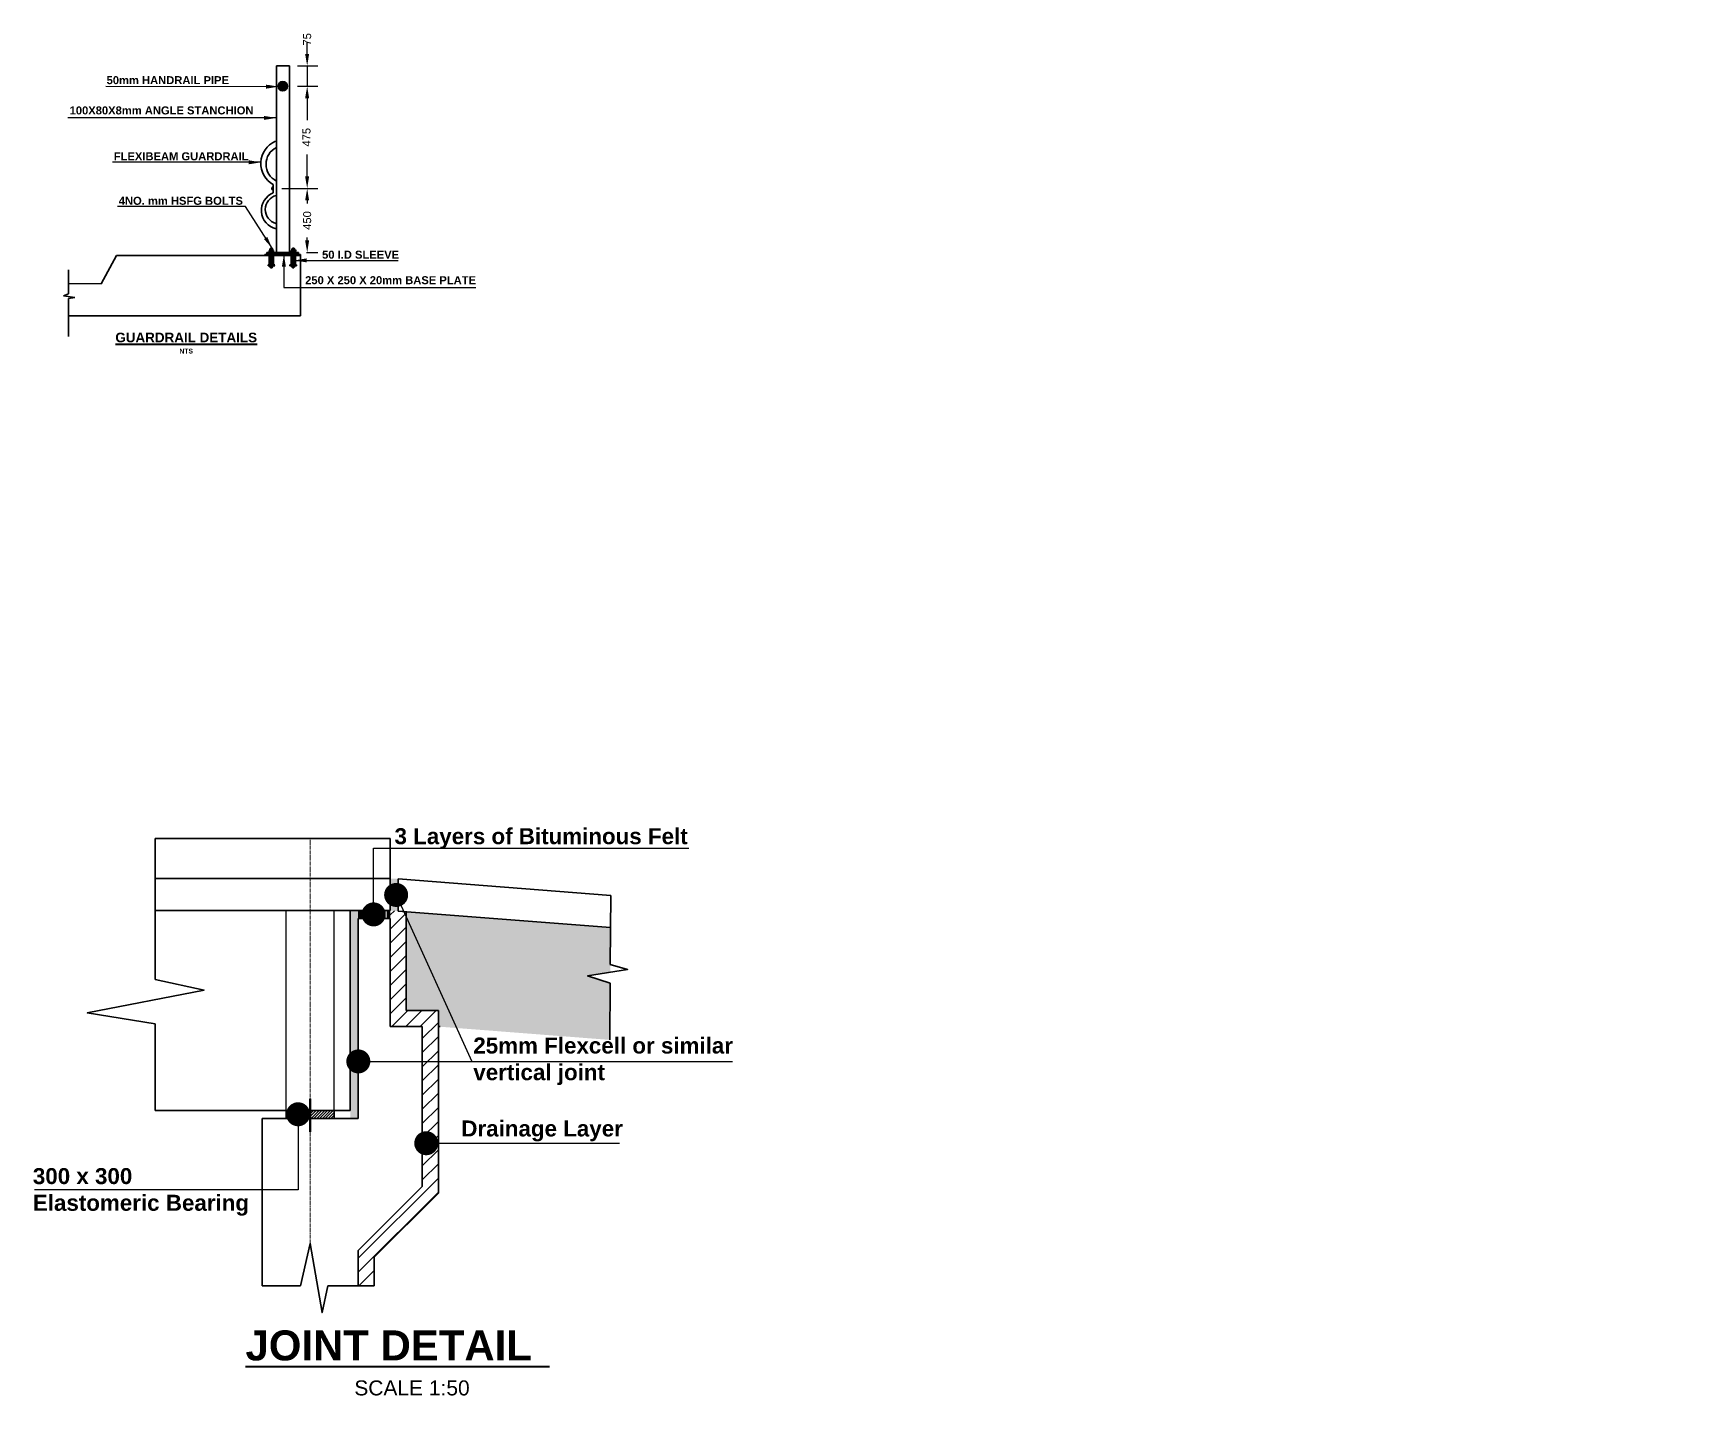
# Model space of a CAD drawing. Header units: millimetres. Extents: x -1307360 to -9241, y 140559 to 432424.
# Drawn here: x -1220868 to -1210444, y 324356 to 332869 of the extents above; entities that cross this region are included whole.
import ezdxf

# ---------------------------------------------------------------- set-up
doc = ezdxf.new("R2010")
doc.units = ezdxf.units.MM
doc.header["$MEASUREMENT"] = 0
doc.linetypes.add('CENTER2', pattern=[1.125, 0.75, -0.125, 0.125, -0.125])
doc.linetypes.add('DASHED2', pattern=[0.375, 0.25, -0.125])
for name, color, linetype, lineweight in [('centreline', 4, 'CENTER2', 15), ('dimension', 252, 'Continuous', 20), ('hatch', 9, 'Continuous', 18), ('hidden', 5, 'DASHED2', 30), ('lettering', 120, 'Continuous', 25), ('outline', 3, 'Continuous', 35), ('reinforcement', 6, 'Continuous', 50), ('titles', 2, 'Continuous', 40)]:
    doc.layers.add(name, color=color, linetype=linetype, lineweight=lineweight)
doc.styles.add('ARIAL', font='arial.ttf')
doc.dimstyles.new('Dimstyle_100', dxfattribs={"dimtxt": 250, "dimasz": 250, "dimexe": 66, "dimexo": 50, "dimgap": 50, "dimtad": 1, "dimdec": 0, "dimzin": 0, "dimdsep": 46, "dimtxsty": 'ARIAL', "dimcen": 0.09, "dimclrd": 256, "dimclre": 256, "dimclrt": 1, "dimadec": 0, "dimazin": 0, "dimtfac": 1, "dimtdec": 0, "dimtmove": 2, "dimatfit": 3, "dimfxl": 1, "dimtolj": 1, "dimtzin": 0, "dimarcsym": 0})
doc.dimstyles.new('Dimstyle_50', dxfattribs={"dimtxt": 125, "dimasz": 125, "dimexe": 33, "dimexo": 25, "dimgap": 33, "dimtad": 1, "dimdec": 0, "dimzin": 0, "dimdsep": 46, "dimtxsty": 'ARIAL', "dimcen": 0.09, "dimclrd": 256, "dimclrt": 1, "dimadec": 0, "dimazin": 0, "dimtfac": 1, "dimtdec": 0, "dimtmove": 2, "dimatfit": 3, "dimldrblk": 'DOT', "dimfxl": 33, "dimtolj": 1, "dimtzin": 0, "dimarcsym": 0})

# ---------------------------------------------------------------- blocks, each defined once
blk = doc.blocks.new('*D94')
at = {"layer": 'Defpoints', "color": 0, "transparency": 16777216}
for p in [(-1219366, 331900), (-1219211, 331500), (-1219157, 331500)]:
    blk.add_point(p, dxfattribs=at)
at = {"layer": 'dimension', "lineweight": -2, "transparency": 16777216}
for p, q in [((-1219316, 331900), (-1219091, 331900)), ((-1219157, 331825), (-1219157, 331806)), ((-1219157, 331575), (-1219157, 331593)), ((-1219161, 331500), (-1219091, 331500))]:
    blk.add_line(p, q, dxfattribs=at)
at = {"layer": 'dimension', "transparency": 16777216}
for points in [[(-1219170, 331825), (-1219145, 331825), (-1219157, 331900)], [(-1219170, 331575), (-1219145, 331575), (-1219157, 331500)]]:
    blk.add_solid(points, dxfattribs=at)
at = {"layer": 'dimension', "color": 1, "transparency": 16777216, "insert": (-1219157, 331700), "char_height": 50, "attachment_point": 5, "rotation": 90, "style": 'ARIAL'}
blk.add_mtext('\\A1;450', dxfattribs=at)
blk = doc.blocks.new('*D95')
at = {"layer": 'Defpoints', "color": 0, "transparency": 16777216}
for p in [(-1219268, 332539), (-1219366, 331900), (-1219157, 331900)]:
    blk.add_point(p, dxfattribs=at)
at = {"layer": 'dimension', "lineweight": -2, "transparency": 16777216}
for p, q in [((-1219218, 332539), (-1219091, 332539)), ((-1219157, 332464), (-1219157, 332326)), ((-1219157, 331975), (-1219157, 332113)), ((-1219316, 331900), (-1219091, 331900))]:
    blk.add_line(p, q, dxfattribs=at)
at = {"layer": 'dimension', "transparency": 16777216}
for points in [[(-1219170, 332464), (-1219145, 332464), (-1219157, 332539)], [(-1219170, 331975), (-1219145, 331975), (-1219157, 331900)]]:
    blk.add_solid(points, dxfattribs=at)
at = {"layer": 'dimension', "color": 1, "transparency": 16777216, "insert": (-1219161, 332220), "char_height": 50, "attachment_point": 5, "rotation": 90, "style": 'ARIAL'}
blk.add_mtext('\\A1;475', dxfattribs=at)
blk = doc.blocks.new('*D148')
at = {"layer": 'Defpoints', "color": 0, "transparency": 16777216}
for p in [(-1219268, 332666), (-1219268, 332539), (-1219157, 332539)]:
    blk.add_point(p, dxfattribs=at)
at = {"layer": 'dimension', "lineweight": -2, "transparency": 16777216}
for p, q in [((-1219157, 332741), (-1219157, 332816)), ((-1219218, 332666), (-1219091, 332666)), ((-1219157, 332666), (-1219157, 332539)), ((-1219218, 332539), (-1219091, 332539)), ((-1219157, 332464), (-1219157, 332389))]:
    blk.add_line(p, q, dxfattribs=at)
at = {"layer": 'dimension', "transparency": 16777216}
for points in [[(-1219170, 332741), (-1219145, 332741), (-1219157, 332666)], [(-1219170, 332464), (-1219145, 332464), (-1219157, 332539)]]:
    blk.add_solid(points, dxfattribs=at)
at = {"layer": 'dimension', "color": 1, "transparency": 16777216, "insert": (-1219157, 332832), "char_height": 50, "attachment_point": 5, "rotation": 90, "style": 'ARIAL'}
blk.add_mtext('\\A1;75', dxfattribs=at)

msp = doc.modelspace()

# ---------------------------------------------------------------- hatches: boundary and pattern name
at = {"layer": 'hatch'}
h = msp.add_hatch(dxfattribs=at)
h.set_pattern_fill('ANSI31', color=256, scale=500, style=0)
h.set_pattern_definition([(45, (-931257.12, 0), (-44.194174, 44.194174), [])])
h.paths.add_polyline_path([(-1218337.6, 326762.5), (-1218537.6, 326762.5), (-1218537.6, 327381.1), (-1218637.6, 327387.5), (-1218637.6, 327337.5), (-1218637.6, 326662.5), (-1218437.6, 326662.5), (-1218437.6, 325662.5), (-1218837.6, 325262.5), (-1218837.6, 325043.2), (-1218737.6, 325043.2), (-1218737.6, 325221.1), (-1218337.6, 325621.1)])
h = msp.add_hatch(dxfattribs=at)
h.set_pattern_fill('GRAVEL', color=256, scale=500, style=0)
h.set_pattern_definition([(228.0128, (-906238.62, -91757.225), (-3999.999116, -4500.0006708), [67.268, -6659.544]), (184.9697, (-906283.618, -91807.225), (6000.0005258, 499.9956535), [115.434, -11427.9625]), (132.5104, (-906398.618, -91817.225), (4999.9953592, -5500.004337), [81.394, -8058.016]), (267.2737, (-906593.618, -91942.225), (499.9980089, 10000.0001475), [105.119, -10406.779]), (292.8337, (-906598.618, -92047.225), (-2500.0049527, 5999.9982059), [103.0775, -10204.6865]), (357.2737, (-906558.618, -92142.225), (-10000.0001475, 499.9980089), [105.119, -10406.779]), (37.6942, (-906453.618, -92147.225), (-6500.0036728, -4999.9952026), [139.0145, -13762.4245]), (72.2553, (-906343.618, -92062.225), (3500.00538135, 10999.9981156), [131.244, -12993.1605]), (121.4296, (-906303.618, -91937.225), (-4000.0041171, 6499.9975182), [105.475, -10442.0365]), (175.2364, (-906358.62, -91847.225), (5500.000473, -499.9957663), [120.416, -5900.3815]), (222.3974, (-906478.618, -91837.225), (-6000.00367554, -5499.996041), [155.724, -15416.6875]), (138.8141, (-906098.62, -91947.225), (-3500.0014734, 2999.9986567), [53.1505, -5261.922]), (171.4692, (-906138.618, -91912.225), (6499.9991424, -1000.003955), [101.1185, -10010.7555]), (225, (-906238.62, -91897.23), (-6e-14, -500.00015), [70.7105, -636.396]), (203.1986, (-906273.62, -91837.225), (2499.999865, 1000.000663), [38.079, -3769.8075]), (291.8014, (-906308.62, -91852.225), (-499.999955, 1500.000137), [53.8515, -2638.731]), (30.9638, (-906288.62, -91902.225), (1499.999011, 1000.001242), [87.4645, -2828.0115]), (161.5651, (-906213.62, -91857.23), (1000.000217, -499.9992), [63.2455, -1517.8935]), (16.3895, (-906598.618, -91852.225), (5000.0010992, 1499.9963549), [88.6, -8771.4225]), (70.3462, (-906513.62, -91827.225), (-1999.9976237, -5500.0010678), [74.3305, -7358.704]), (293.1986, (-906213.62, -91757.225), (-1000.000663, 2499.999865), [76.1575, -3731.729]), (343.6105, (-906183.618, -91827.225), (-5000.0010992, 1499.9963549), [88.6, -8771.4225]), (339.444, (-906598.62, -92162.225), (-2500.000922, 999.997998), [85.44, -4186.562]), (294.7751, (-906518.62, -92192.225), (-2499.9960946, 5500.001711), [71.589, -7087.3215]), (66.8014, (-906208.62, -92257.225), (1000.000663, 2499.999865), [76.1575, -3731.729]), (17.354, (-906178.618, -92187.225), (-6500.0010095, -1999.9972511), [83.8155, -8297.712]), (69.444, (-906453.62, -92257.225), (-999.997998, -2500.000922), [42.72, -4229.282]), (101.3099, (-906238.62, -92257.23), (-499.998816, 2000.000376), [25.495, -2524.0145]), (165.9638, (-906243.62, -92232.23), (1500.000273, -499.99903), [103.0775, -1958.475]), (186.009, (-906343.618, -92207.225), (4999.9998755, 499.9996587), [95.525, -9456.9615]), (303.6901, (-906288.62, -91947.23), (-500.000667, 999.99978), [72.111, -1730.6645]), (353.1572, (-906248.618, -92007.225), (8499.99968274, -1000.003999), [125.897, -12463.7815]), (60.9454, (-906123.62, -92022.225), (-2000.0000136, -3500.0001923), [51.478, -5096.337]), (90, (-906098.6, -91977.23), (-500, 500), [30, -470]), (120.2564, (-906353.62, -92192.225), (1999.9974434, -3500.001228), [69.462, -6876.76]), (48.0128, (-906388.62, -92132.225), (3999.999116, 4500.0006708), [134.536, -6592.276]), (0, (-906298.6, -92032.23), (500, 500), [130, -370]), (325.3048, (-906168.618, -92032.225), (-4999.9971295, 3500.0043048), [79.057, -7826.637]), (254.0546, (-906103.62, -92077.225), (-499.999945, -2000.000063), [72.801, -3567.254]), (207.646, (-906123.618, -92147.225), (-9499.9979036, -5000.0038566), [118.5325, -11734.737]), (175.4261, (-906228.618, -92202.225), (-6500.00027916, 499.9974006), [125.3995, -12414.537])])
h.paths.add_polyline_path([(-1216709.2, 327112.3), (-1210444.1, 326597.9), (-1210480.8, 326151.2), (-1216745.8, 326665.7)], flags=24)
h.paths.add_polyline_path([(-1217263.5, 326934.1), (-1217405.5, 326979.2), (-1217263.1, 327002.2), (-1217261.8, 327281.9), (-1218537.6, 327381.1), (-1218537.6, 326762.5), (-1218337.6, 326762.5), (-1218337.6, 326662.5), (-1217265.1, 326579.3)])
h = msp.add_hatch(dxfattribs=at)
h.set_pattern_fill('ANSI31', color=256, scale=100, style=0)
h.set_pattern_definition([(45, (-931257.119, 0), (-8.83883476, 8.83883476), [])])
h.paths.add_polyline_path([(-1219137.6, 326087.5), (-1219137.6, 326137.5), (-1219287.6, 326137.5), (-1219287.6, 326087.5)])
h.paths.add_polyline_path([(-1218987.6, 326087.5), (-1218987.6, 326137.5), (-1219137.6, 326137.5), (-1219137.6, 326087.5)])
at = {"layer": 'outline', "ltscale": 500}
msp.add_hatch(color=256, dxfattribs=at).paths.add_polyline_path([(-1219280.5, 332539.1, 1), (-1219338.8, 332539.1, 1)])
at = {"layer": 'outline', "ltscale": 100}
msp.add_hatch(color=256, dxfattribs=at).paths.add_polyline_path([(-1219368.7, 331912), (-1219368.7, 331888.6, -0.8010491)])
at = {"layer": 'outline', "ltscale": 500}
h = msp.add_hatch(color=256, dxfattribs=at)
h.paths.add_polyline_path([(-1219374.4, 331488.2), (-1219376.4, 331488.2), (-1219376.4, 331512.2), (-1219374.4, 331512.2)])
h.paths.add_polyline_path([(-1219374.4, 331418.3), (-1219376.4, 331418.3), (-1219376.4, 331488.2), (-1219374.4, 331488.2)])
h.paths.add_polyline_path([(-1219385.9, 331418.3), (-1219387.6, 331418.3), (-1219387.6, 331488.2), (-1219385.9, 331488.2)])
h.paths.add_polyline_path([(-1219387.6, 331512.2), (-1219385.9, 331512.2), (-1219385.9, 331488.2), (-1219387.6, 331488.2)])
h = msp.add_hatch(color=256, dxfattribs=at)
h.paths.add_polyline_path([(-1219239.5, 331488.2), (-1219237.2, 331488.2), (-1219237.2, 331418.3), (-1219239.5, 331418.3)])
h.paths.add_polyline_path([(-1219239.5, 331512.2), (-1219237.2, 331512.2), (-1219237.2, 331488.2), (-1219239.5, 331488.2)])
h.paths.add_polyline_path([(-1219251.7, 331512.2), (-1219249, 331512.2), (-1219249, 331488.2), (-1219251.7, 331488.2)])
h.paths.add_polyline_path([(-1219251.7, 331488.2), (-1219249, 331488.2), (-1219249, 331418.3), (-1219251.7, 331418.3)])
h = msp.add_hatch(color=256, dxfattribs=at)
h.paths.add_polyline_path([(-1219383.6, 331422.2), (-1219383.6, 331417.2), (-1219401.1, 331417.2), (-1219401.1, 331422.2)])
h.paths.add_polyline_path([(-1219383.6, 331422.2), (-1219374, 331422.2), (-1219374, 331417.2), (-1219383.6, 331417.2)])
h.paths.add_polyline_path([(-1219358.2, 331422.2), (-1219358.2, 331417.2), (-1219374, 331417.2), (-1219374, 331422.2)])
h = msp.add_hatch(color=256, dxfattribs=at)
h.paths.add_polyline_path([(-1219376.4, 331418.3), (-1219361.5, 331418.3), (-1219361.5, 331417.2), (-1219376.4, 331417.2)])
h.paths.add_polyline_path([(-1219385.9, 331418.3), (-1219376.4, 331418.3), (-1219376.4, 331417.2), (-1219385.9, 331417.2)])
h.paths.add_polyline_path([(-1219399.5, 331418.3), (-1219387.6, 331418.3), (-1219387.6, 331417.2), (-1219399.5, 331417.2)])
h.paths.add_polyline_path([(-1219387.6, 331418.3), (-1219385.9, 331418.3), (-1219385.9, 331417.2), (-1219387.6, 331417.2)])
h = msp.add_hatch(color=256, dxfattribs=at)
h.paths.add_polyline_path([(-1219249, 331422.2), (-1219249, 331417.2), (-1219266.5, 331417.2), (-1219266.5, 331422.2)])
h.paths.add_polyline_path([(-1219249, 331422.2), (-1219239.5, 331422.2), (-1219239.5, 331417.2), (-1219249, 331417.2)])
h.paths.add_polyline_path([(-1219223.6, 331422.2), (-1219223.6, 331417.2), (-1219239.5, 331417.2), (-1219239.5, 331422.2)])
at = {"layer": 'reinforcement'}
for points in [[(-1218587.6, 327585.5), (-1218637.6, 327587.5), (-1218637.6, 327387.5), (-1218587.6, 327384.9)], [(-1218838.1, 327387.5), (-1218887.6, 327387.5), (-1218887.6, 326137.5), (-1218887.4, 326087.5), (-1218837.6, 326087.5)]]:
    msp.add_hatch(color=253, dxfattribs=at).paths.add_polyline_path(points)
h = msp.add_hatch(dxfattribs=at)
h.set_pattern_fill('ACAD_ISO04W100', color=256, scale=3, style=0)
h.set_pattern_definition([(0, (-931257.119, 3.441), (0, 15), [72, -9, 1.5, -9])])
h.paths.add_polyline_path([(-1218637.6, 327390.9), (-1218838.1, 327390.9), (-1218837.6, 327340.9), (-1218637.6, 327340.9)])

# ---------------------------------------------------------------- linework, layer by layer
at = {"layer": 'centreline', "linetype": 'CENTER2', "ltscale": 30}
msp.add_line((-1219137.6, 325308), (-1219137.6, 327837.5), dxfattribs=at)
at = {"layer": 'dimension', "extrusion": (0, 0, -1)}
for points in [[(1219396.5, 332526.5), (1219336.5, 332536.5), (1219396.5, 332546.5)], [(1219411.2, 332330.9), (1219351.2, 332341), (1219411.3, 332350.9)]]:
    msp.add_solid(points, dxfattribs=at)
at = {"layer": 'hidden', "ltscale": 15}
for p, q in [((-1219287.6, 326137.5), (-1219287.6, 327387.5)), ((-1218987.6, 326137.5), (-1218987.6, 327387.5))]:
    msp.add_line(p, q, dxfattribs=at)
at = {"layer": 'outline'}
for p, q in [((-1219268.1, 332666.3), (-1219349.8, 332666.3)), ((-1219349.8, 331499.9), (-1219349.8, 332666.3)), ((-1219268.1, 331499.9), (-1219268.1, 332666.3)), ((-1219368.7, 331924.1), (-1219368.7, 331872.6)), ((-1220349.4, 331481.8), (-1220443.5, 331304.3)), ((-1219198.9, 331481.8), (-1220349.4, 331481.8)), ((-1219198.9, 331488.2), (-1219421.6, 331488.2)), ((-1219421.6, 331488.2), (-1219421.6, 331481.8)), ((-1219408.2, 331488.2), (-1219408.2, 331499.9)), ((-1219408.2, 331499.9), (-1219210.9, 331499.9)), ((-1219408.2, 331498.1), (-1219407.5, 331499.2)), ((-1219408.2, 331499.2), (-1219407.5, 331499.2)), ((-1219408.2, 331490.3), (-1219407.5, 331491.4)), ((-1219408.2, 331491.4), (-1219407.5, 331491.4)), ((-1219406.4, 331493.4), (-1219407.5, 331495.3)), ((-1219407.5, 331495.3), (-1219405.3, 331495.3)), ((-1219406.4, 331493.4), (-1219405.3, 331495.3)), ((-1219404.1, 331497.3), (-1219405.3, 331499.2)), ((-1219405.3, 331499.2), (-1219403, 331499.2)), ((-1219404.1, 331489.5), (-1219405.3, 331491.4)), ((-1219405.3, 331491.4), (-1219403, 331491.4)), ((-1219404.1, 331497.3), (-1219403, 331499.2)), ((-1219404.1, 331489.5), (-1219403, 331491.4)), ((-1219401.9, 331493.4), (-1219403, 331495.3)), ((-1219403, 331495.3), (-1219400.8, 331495.3)), ((-1219401.9, 331493.4), (-1219400.8, 331495.3)), ((-1219399.6, 331497.3), (-1219400.8, 331499.2)), ((-1219400.8, 331499.2), (-1219398.5, 331499.2)), ((-1219399.6, 331489.5), (-1219400.8, 331491.4)), ((-1219400.8, 331491.4), (-1219398.5, 331491.4)), ((-1219399.6, 331497.3), (-1219398.5, 331499.2)), ((-1219399.6, 331489.5), (-1219398.5, 331491.4)), ((-1219397.4, 331493.4), (-1219398.5, 331495.3)), ((-1219398.5, 331495.3), (-1219396.3, 331495.3)), ((-1219397.4, 331493.4), (-1219396.3, 331495.3)), ((-1219395.1, 331497.3), (-1219396.3, 331499.2)), ((-1219396.3, 331499.2), (-1219394.6, 331499.2)), ((-1219395.1, 331489.5), (-1219396.3, 331491.4)), ((-1219396.3, 331491.4), (-1219394.6, 331491.4)), ((-1219395.1, 331497.3), (-1219394.6, 331498.2)), ((-1219395.1, 331489.5), (-1219394.6, 331490.4)), ((-1219394.6, 331512.2), (-1219394.6, 331417.8)), ((-1219367.4, 331512.2), (-1219394.6, 331512.2)), ((-1219391.8, 331512.8), (-1219391.8, 331512.3)), ((-1219370.8, 331512.8), (-1219391.8, 331512.8)), ((-1219372.1, 331522), (-1219390.3, 331522)), ((-1219390.3, 331522), (-1219390.3, 331512.8)), ((-1219387.6, 331513.1), (-1219387.6, 331417)), ((-1219376.3, 331527.1), (-1219386.1, 331527.1)), ((-1219385.9, 331527.1), (-1219385.9, 331512.8)), ((-1219385.9, 331512.2), (-1219385.9, 331404.1)), ((-1219376.4, 331527.1), (-1219376.4, 331512.8)), ((-1219376.4, 331512.2), (-1219376.4, 331404.1)), ((-1219374.4, 331513.1), (-1219374.4, 331417.6)), ((-1219372.1, 331512.8), (-1219372.1, 331522)), ((-1219370.8, 331512.3), (-1219370.8, 331512.8)), ((-1219367.4, 331512.2), (-1219367.4, 331418.4)), ((-1219367.4, 331498.5), (-1219367, 331499.2)), ((-1219367.4, 331499.2), (-1219367, 331499.2)), ((-1219367.4, 331490.7), (-1219367, 331491.4)), ((-1219367.4, 331491.4), (-1219367, 331491.4)), ((-1219365.9, 331493.4), (-1219367, 331495.3)), ((-1219367, 331495.3), (-1219364.7, 331495.3)), ((-1219365.9, 331493.4), (-1219364.7, 331495.3)), ((-1219363.6, 331497.3), (-1219364.7, 331499.2)), ((-1219364.7, 331499.2), (-1219362.5, 331499.2)), ((-1219363.6, 331489.5), (-1219364.7, 331491.4)), ((-1219364.7, 331491.4), (-1219362.5, 331491.4)), ((-1219363.6, 331497.3), (-1219362.5, 331499.2)), ((-1219363.6, 331489.5), (-1219362.5, 331491.4)), ((-1219361.4, 331493.4), (-1219362.5, 331495.3)), ((-1219362.5, 331495.3), (-1219360.2, 331495.3)), ((-1219361.4, 331493.4), (-1219360.2, 331495.3)), ((-1219359.1, 331497.3), (-1219360.2, 331499.2)), ((-1219360.2, 331499.2), (-1219358, 331499.2)), ((-1219359.1, 331489.5), (-1219360.2, 331491.4)), ((-1219360.2, 331491.4), (-1219358, 331491.4)), ((-1219359.1, 331497.3), (-1219358, 331499.2)), ((-1219359.1, 331489.5), (-1219358, 331491.4)), ((-1219356.9, 331493.4), (-1219358, 331495.3)), ((-1219358, 331495.3), (-1219355.7, 331495.3)), ((-1219356.9, 331493.4), (-1219355.7, 331495.3)), ((-1219354.6, 331497.3), (-1219355.7, 331499.2)), ((-1219355.7, 331499.2), (-1219353.5, 331499.2)), ((-1219354.6, 331489.5), (-1219355.7, 331491.4)), ((-1219355.7, 331491.4), (-1219353.5, 331491.4)), ((-1219354.6, 331497.3), (-1219353.5, 331499.2)), ((-1219354.6, 331489.5), (-1219353.5, 331491.4)), ((-1219352.3, 331493.4), (-1219353.5, 331495.3)), ((-1219353.5, 331495.3), (-1219351.2, 331495.3)), ((-1219352.3, 331493.4), (-1219351.2, 331495.3)), ((-1219350.1, 331497.3), (-1219351.2, 331499.2)), ((-1219351.2, 331499.2), (-1219349, 331499.2)), ((-1219350.1, 331489.5), (-1219351.2, 331491.4)), ((-1219351.2, 331491.4), (-1219349, 331491.4)), ((-1219350.1, 331497.3), (-1219349, 331499.2)), ((-1219350.1, 331489.5), (-1219349, 331491.4)), ((-1219347.8, 331493.4), (-1219349, 331495.3)), ((-1219349, 331495.3), (-1219346.7, 331495.3)), ((-1219347.8, 331493.4), (-1219346.7, 331495.3)), ((-1219345.6, 331497.3), (-1219346.7, 331499.2)), ((-1219346.7, 331499.2), (-1219344.5, 331499.2)), ((-1219345.6, 331489.5), (-1219346.7, 331491.4)), ((-1219346.7, 331491.4), (-1219344.5, 331491.4)), ((-1219345.6, 331497.3), (-1219344.5, 331499.2)), ((-1219345.6, 331489.5), (-1219344.5, 331491.4)), ((-1219343.3, 331493.4), (-1219344.5, 331495.3)), ((-1219344.5, 331495.3), (-1219342.2, 331495.3)), ((-1219343.3, 331493.4), (-1219342.2, 331495.3)), ((-1219341.1, 331497.3), (-1219342.2, 331499.2)), ((-1219342.2, 331499.2), (-1219340, 331499.2)), ((-1219341.1, 331489.5), (-1219342.2, 331491.4)), ((-1219342.2, 331491.4), (-1219340, 331491.4)), ((-1219341.1, 331497.3), (-1219340, 331499.2)), ((-1219341.1, 331489.5), (-1219340, 331491.4)), ((-1219338.8, 331493.4), (-1219340, 331495.3)), ((-1219340, 331495.3), (-1219337.7, 331495.3)), ((-1219338.8, 331493.4), (-1219337.7, 331495.3)), ((-1219336.6, 331497.3), (-1219337.7, 331499.2)), ((-1219337.7, 331499.2), (-1219335.5, 331499.2)), ((-1219336.6, 331489.5), (-1219337.7, 331491.4)), ((-1219337.7, 331491.4), (-1219335.5, 331491.4)), ((-1219336.6, 331497.3), (-1219335.5, 331499.2)), ((-1219336.6, 331489.5), (-1219335.5, 331491.4)), ((-1219334.3, 331493.4), (-1219335.5, 331495.3)), ((-1219335.5, 331495.3), (-1219333.2, 331495.3)), ((-1219334.3, 331493.4), (-1219333.2, 331495.3)), ((-1219333.2, 331499.2), (-1219331, 331499.2)), ((-1219332.1, 331497.3), (-1219333.2, 331499.2)), ((-1219332.1, 331489.5), (-1219333.2, 331491.4)), ((-1219333.2, 331491.4), (-1219331, 331491.4)), ((-1219332.1, 331497.3), (-1219331, 331499.2)), ((-1219332.1, 331489.5), (-1219331, 331491.4)), ((-1219329.8, 331493.4), (-1219331, 331495.3)), ((-1219331, 331495.3), (-1219328.7, 331495.3)), ((-1219329.8, 331493.4), (-1219328.7, 331495.3)), ((-1219327.6, 331497.3), (-1219328.7, 331499.2)), ((-1219328.7, 331499.2), (-1219326.4, 331499.2)), ((-1219327.6, 331489.5), (-1219328.7, 331491.4)), ((-1219328.7, 331491.4), (-1219326.4, 331491.4)), ((-1219327.6, 331497.3), (-1219326.4, 331499.2)), ((-1219327.6, 331489.5), (-1219326.4, 331491.4)), ((-1219325.3, 331493.4), (-1219326.4, 331495.3)), ((-1219326.4, 331495.3), (-1219324.2, 331495.3)), ((-1219325.3, 331493.4), (-1219324.2, 331495.3)), ((-1219323.1, 331497.3), (-1219324.2, 331499.2)), ((-1219324.2, 331499.2), (-1219321.9, 331499.2)), ((-1219323.1, 331489.5), (-1219324.2, 331491.4)), ((-1219324.2, 331491.4), (-1219321.9, 331491.4)), ((-1219323.1, 331497.3), (-1219321.9, 331499.2)), ((-1219323.1, 331489.5), (-1219321.9, 331491.4)), ((-1219320.8, 331493.4), (-1219321.9, 331495.3)), ((-1219321.9, 331495.3), (-1219319.7, 331495.3)), ((-1219320.8, 331493.4), (-1219319.7, 331495.3)), ((-1219318.6, 331497.3), (-1219319.7, 331499.2)), ((-1219319.7, 331499.2), (-1219317.4, 331499.2)), ((-1219318.6, 331489.5), (-1219319.7, 331491.4)), ((-1219319.7, 331491.4), (-1219317.4, 331491.4)), ((-1219318.6, 331497.3), (-1219317.4, 331499.2)), ((-1219318.6, 331489.5), (-1219317.4, 331491.4)), ((-1219316.3, 331493.4), (-1219317.4, 331495.3)), ((-1219317.4, 331495.3), (-1219315.2, 331495.3)), ((-1219316.3, 331493.4), (-1219315.2, 331495.3)), ((-1219314.1, 331497.3), (-1219315.2, 331499.2)), ((-1219315.2, 331499.2), (-1219312.9, 331499.2)), ((-1219314.1, 331489.5), (-1219315.2, 331491.4)), ((-1219315.2, 331491.4), (-1219312.9, 331491.4)), ((-1219314.1, 331497.3), (-1219312.9, 331499.2)), ((-1219314.1, 331489.5), (-1219312.9, 331491.4)), ((-1219311.8, 331493.4), (-1219312.9, 331495.3)), ((-1219312.9, 331495.3), (-1219310.7, 331495.3)), ((-1219311.8, 331493.4), (-1219310.7, 331495.3)), ((-1219309.6, 331497.3), (-1219310.7, 331499.2)), ((-1219310.7, 331499.2), (-1219308.4, 331499.2)), ((-1219309.6, 331489.5), (-1219310.7, 331491.4)), ((-1219310.7, 331491.4), (-1219308.4, 331491.4)), ((-1219309.6, 331497.3), (-1219308.4, 331499.2)), ((-1219309.6, 331489.5), (-1219308.4, 331491.4)), ((-1219307.3, 331493.4), (-1219308.4, 331495.3)), ((-1219308.4, 331495.3), (-1219306.2, 331495.3)), ((-1219307.3, 331493.4), (-1219306.2, 331495.3)), ((-1219305, 331497.3), (-1219306.2, 331499.2)), ((-1219306.2, 331499.2), (-1219303.9, 331499.2)), ((-1219305, 331489.5), (-1219306.2, 331491.4)), ((-1219306.2, 331491.4), (-1219303.9, 331491.4)), ((-1219305, 331497.3), (-1219303.9, 331499.2)), ((-1219305, 331489.5), (-1219303.9, 331491.4)), ((-1219302.8, 331493.4), (-1219303.9, 331495.3)), ((-1219303.9, 331495.3), (-1219301.7, 331495.3)), ((-1219302.8, 331493.4), (-1219301.7, 331495.3)), ((-1219300.5, 331497.3), (-1219301.7, 331499.2)), ((-1219301.7, 331499.2), (-1219299.4, 331499.2)), ((-1219300.5, 331489.5), (-1219301.7, 331491.4)), ((-1219301.7, 331491.4), (-1219299.4, 331491.4)), ((-1219300.5, 331497.3), (-1219299.4, 331499.2)), ((-1219300.5, 331489.5), (-1219299.4, 331491.4)), ((-1219298.3, 331493.4), (-1219299.4, 331495.3)), ((-1219299.4, 331495.3), (-1219297.2, 331495.3)), ((-1219298.3, 331493.4), (-1219297.2, 331495.3)), ((-1219296, 331497.3), (-1219297.2, 331499.2)), ((-1219297.2, 331499.2), (-1219294.9, 331499.2)), ((-1219296, 331489.5), (-1219297.2, 331491.4)), ((-1219297.2, 331491.4), (-1219294.9, 331491.4)), ((-1219296, 331497.3), (-1219294.9, 331499.2)), ((-1219296, 331489.5), (-1219294.9, 331491.4)), ((-1219293.8, 331493.4), (-1219294.9, 331495.3)), ((-1219294.9, 331495.3), (-1219292.7, 331495.3)), ((-1219293.8, 331493.4), (-1219292.7, 331495.3)), ((-1219291.5, 331497.3), (-1219292.7, 331499.2)), ((-1219292.7, 331499.2), (-1219290.4, 331499.2)), ((-1219291.5, 331489.5), (-1219292.7, 331491.4)), ((-1219292.7, 331491.4), (-1219290.4, 331491.4)), ((-1219291.5, 331497.3), (-1219290.4, 331499.2)), ((-1219291.5, 331489.5), (-1219290.4, 331491.4)), ((-1219289.3, 331493.4), (-1219290.4, 331495.3)), ((-1219290.4, 331495.3), (-1219288.2, 331495.3)), ((-1219289.3, 331493.4), (-1219288.2, 331495.3)), ((-1219287, 331497.3), (-1219288.2, 331499.2)), ((-1219288.2, 331499.2), (-1219285.9, 331499.2)), ((-1219287, 331489.5), (-1219288.2, 331491.4)), ((-1219288.2, 331491.4), (-1219285.9, 331491.4)), ((-1219287, 331497.3), (-1219285.9, 331499.2)), ((-1219287, 331489.5), (-1219285.9, 331491.4)), ((-1219284.8, 331493.4), (-1219285.9, 331495.3)), ((-1219285.9, 331495.3), (-1219283.7, 331495.3)), ((-1219284.8, 331493.4), (-1219283.7, 331495.3)), ((-1219282.5, 331497.3), (-1219283.7, 331499.2)), ((-1219283.7, 331499.2), (-1219281.4, 331499.2)), ((-1219282.5, 331489.5), (-1219283.7, 331491.4)), ((-1219283.7, 331491.4), (-1219281.4, 331491.4)), ((-1219282.5, 331497.3), (-1219281.4, 331499.2)), ((-1219282.5, 331489.5), (-1219281.4, 331491.4)), ((-1219280.3, 331493.4), (-1219281.4, 331495.3)), ((-1219281.4, 331495.3), (-1219279.1, 331495.3)), ((-1219280.3, 331493.4), (-1219279.1, 331495.3)), ((-1219278, 331497.3), (-1219279.1, 331499.2)), ((-1219279.1, 331499.2), (-1219276.9, 331499.2)), ((-1219278, 331489.5), (-1219279.1, 331491.4)), ((-1219279.1, 331491.4), (-1219276.9, 331491.4)), ((-1219278, 331497.3), (-1219276.9, 331499.2)), ((-1219278, 331489.5), (-1219276.9, 331491.4)), ((-1219275.8, 331493.4), (-1219276.9, 331495.3)), ((-1219276.9, 331495.3), (-1219274.6, 331495.3)), ((-1219275.8, 331493.4), (-1219274.6, 331495.3)), ((-1219273.5, 331497.3), (-1219274.6, 331499.2)), ((-1219274.6, 331499.2), (-1219272.4, 331499.2)), ((-1219273.5, 331489.5), (-1219274.6, 331491.4)), ((-1219274.6, 331491.4), (-1219272.4, 331491.4)), ((-1219273.5, 331497.3), (-1219272.4, 331499.2)), ((-1219273.5, 331489.5), (-1219272.4, 331491.4)), ((-1219271.3, 331493.4), (-1219272.4, 331495.3)), ((-1219272.4, 331495.3), (-1219270.1, 331495.3)), ((-1219271.3, 331493.4), (-1219270.1, 331495.3)), ((-1219269, 331497.3), (-1219270.1, 331499.2)), ((-1219270.1, 331499.2), (-1219267.9, 331499.2)), ((-1219269, 331489.5), (-1219270.1, 331491.4)), ((-1219270.1, 331491.4), (-1219267.9, 331491.4)), ((-1219269, 331497.3), (-1219267.9, 331499.2)), ((-1219269, 331489.5), (-1219267.9, 331491.4)), ((-1219266.8, 331493.4), (-1219267.9, 331495.3)), ((-1219267.9, 331495.3), (-1219265.6, 331495.3)), ((-1219266.8, 331493.4), (-1219265.6, 331495.3)), ((-1219264.5, 331497.3), (-1219265.6, 331499.2)), ((-1219265.6, 331499.2), (-1219263.4, 331499.2)), ((-1219264.5, 331489.5), (-1219265.6, 331491.4)), ((-1219265.6, 331491.4), (-1219263.4, 331491.4)), ((-1219264.5, 331497.3), (-1219263.4, 331499.2)), ((-1219264.5, 331489.5), (-1219263.4, 331491.4)), ((-1219262.3, 331493.4), (-1219263.4, 331495.3)), ((-1219263.4, 331495.3), (-1219261.1, 331495.3)), ((-1219262.3, 331493.4), (-1219261.1, 331495.3)), ((-1219260, 331497.3), (-1219261.1, 331499.2)), ((-1219261.1, 331499.2), (-1219258.9, 331499.2)), ((-1219260, 331489.5), (-1219261.1, 331491.4)), ((-1219261.1, 331491.4), (-1219258.9, 331491.4)), ((-1219260, 331497.3), (-1219258.9, 331499.2)), ((-1219260, 331489.5), (-1219258.9, 331491.4)), ((-1219258, 331493.8), (-1219258.9, 331495.3)), ((-1219258.9, 331495.3), (-1219258, 331495.3)), ((-1219258, 331512.2), (-1219258, 331418.4)), ((-1219223, 331512.2), (-1219258, 331512.2)), ((-1219254.8, 331512.8), (-1219254.8, 331512.3)), ((-1219233.8, 331512.8), (-1219254.8, 331512.8)), ((-1219253.3, 331522), (-1219253.3, 331512.8)), ((-1219235.2, 331522), (-1219253.3, 331522)), ((-1219251.7, 331512.5), (-1219251.7, 331418.3)), ((-1219239.3, 331527.1), (-1219249.2, 331527.1)), ((-1219249, 331527.1), (-1219249, 331512.8)), ((-1219249, 331512.2), (-1219249, 331404.1)), ((-1219239.5, 331527.1), (-1219239.5, 331512.8)), ((-1219239.5, 331512.2), (-1219239.5, 331404.1)), ((-1219237.2, 331512.5), (-1219237.2, 331418.3)), ((-1219235.2, 331512.8), (-1219235.2, 331522)), ((-1219233.8, 331512.3), (-1219233.8, 331512.8)), ((-1219230.2, 331512.2), (-1219230.2, 331418.4)), ((-1219223, 331499), (-1219222.8, 331499.2)), ((-1219223, 331499.2), (-1219222.8, 331499.2)), ((-1219223, 331491.2), (-1219222.8, 331491.4)), ((-1219223, 331491.4), (-1219222.8, 331491.4)), ((-1219221.7, 331493.4), (-1219222.8, 331495.3)), ((-1219222.8, 331495.3), (-1219220.6, 331495.3)), ((-1219221.7, 331493.4), (-1219220.6, 331495.3)), ((-1219219.5, 331497.3), (-1219220.6, 331499.2)), ((-1219220.6, 331499.2), (-1219218.3, 331499.2)), ((-1219219.5, 331489.5), (-1219220.6, 331491.4)), ((-1219220.6, 331491.4), (-1219218.3, 331491.4)), ((-1219219.5, 331497.3), (-1219218.3, 331499.2)), ((-1219219.5, 331489.5), (-1219218.3, 331491.4)), ((-1219217.2, 331493.4), (-1219218.3, 331495.3)), ((-1219218.3, 331495.3), (-1219216.1, 331495.3)), ((-1219217.2, 331493.4), (-1219216.1, 331495.3)), ((-1219215, 331497.3), (-1219216.1, 331499.2)), ((-1219216.1, 331499.2), (-1219213.8, 331499.2)), ((-1219215, 331489.5), (-1219216.1, 331491.4)), ((-1219216.1, 331491.4), (-1219213.8, 331491.4)), ((-1219215, 331497.3), (-1219213.8, 331499.2)), ((-1219215, 331489.5), (-1219213.8, 331491.4)), ((-1219212.7, 331493.4), (-1219213.8, 331495.3)), ((-1219213.8, 331495.3), (-1219211.6, 331495.3)), ((-1219212.7, 331493.4), (-1219211.6, 331495.3)), ((-1219210.9, 331498), (-1219211.6, 331499.2)), ((-1219211.6, 331499.2), (-1219210.9, 331499.2)), ((-1219210.9, 331490.2), (-1219211.6, 331491.4)), ((-1219211.6, 331491.4), (-1219210.9, 331491.4)), ((-1219210.9, 331488.2), (-1219210.9, 331499.9)), ((-1219198.9, 331488.2), (-1219198.9, 331103.8)), ((-1220648.5, 331390.8), (-1220648.5, 331241.7)), ((-1219401.1, 331422.4), (-1219401.1, 331417.2)), ((-1219358.2, 331422.2), (-1219401.1, 331422.2)), ((-1219401.1, 331417.2), (-1219358.2, 331417.2)), ((-1219361.5, 331418.3), (-1219399.5, 331418.3)), ((-1219399.5, 331418.3), (-1219399.5, 331417.2)), ((-1219399.5, 331417.2), (-1219361.5, 331417.2)), ((-1219389.8, 331409.3), (-1219389.8, 331417.2)), ((-1219372.8, 331409.3), (-1219389.8, 331409.3)), ((-1219376.4, 331404.1), (-1219385.8, 331404.1)), ((-1219372.8, 331417.2), (-1219372.8, 331409.3)), ((-1219361.5, 331417.2), (-1219361.5, 331418.3)), ((-1219266.5, 331422.4), (-1219266.5, 331417.2)), ((-1219223.6, 331422.2), (-1219266.5, 331422.2)), ((-1219266.5, 331417.2), (-1219223.6, 331417.2)), ((-1219252.8, 331409.3), (-1219252.8, 331417.2)), ((-1219235.8, 331409.3), (-1219252.8, 331409.3)), ((-1219239.5, 331404.1), (-1219248.9, 331404.1)), ((-1219235.8, 331417.2), (-1219235.8, 331409.3)), ((-1219223.6, 331417.2), (-1219223.6, 331422.5)), ((-1220648.5, 331306), (-1220443.5, 331304.3)), ((-1220648.5, 331241.7), (-1220679.8, 331229.5)), ((-1220679.8, 331229.5), (-1220608.9, 331218.6)), ((-1220608.9, 331218.6), (-1220648.5, 331211.8)), ((-1220648.5, 331211.8), (-1220648.5, 330975.8)), ((-1219198.9, 331103.8), (-1220648.5, 331103.8)), ((-1220106.5, 327837.5), (-1218637.6, 327837.5)), ((-1220106.5, 326956.8), (-1220106.5, 327837.5)), ((-1218637.6, 327387.5), (-1218637.6, 327837.5)), ((-1220106.5, 327587.5), (-1218637.6, 327587.5)), ((-1218587.6, 327384.9), (-1218587.6, 327585.5)), ((-1218587.6, 327585.5, -0.1), (-1217260.8, 327482.5, -8.1)), ((-1220106.5, 327387.5), (-1218637.6, 327387.5)), ((-1218887.6, 326137.5), (-1218887.6, 327387.5)), ((-1218837.6, 327337.5), (-1218637.6, 327337.5)), ((-1218837.6, 326087.5), (-1218837.6, 327337.5)), ((-1218637.6, 326662.5), (-1218637.6, 327337.5)), ((-1218587.6, 327384.9, -0.2), (-1217261.8, 327281.9, -8.2)), ((-1218537.6, 326762.5), (-1218537.6, 327381.1)), ((-1218337.6, 326762.5), (-1218537.6, 326762.5)), ((-1218337.6, 325621.1), (-1218337.6, 326762.5)), ((-1220106.5, 326679.2), (-1220106.5, 326137.5)), ((-1218437.6, 326662.5), (-1218637.6, 326662.5)), ((-1218437.6, 325662.5), (-1218437.6, 326662.5)), ((-1218325.8, 326662.5), (-1218337.6, 326662.5)), ((-1220106.5, 326137.5), (-1218887.6, 326137.5)), ((-1219437.6, 326087.5), (-1219437.6, 325043.2)), ((-1219437.6, 326087.5), (-1218837.6, 326087.5)), ((-1219287.6, 326137.5), (-1219287.6, 326087.5)), ((-1218987.6, 326137.5), (-1218987.6, 326087.5)), ((-1218837.6, 325043.2), (-1218837.6, 325262.5)), ((-1218737.6, 325043.2), (-1218737.6, 325221.1)), ((-1219198.8, 325043.2), (-1219437.6, 325043.2)), ((-1218737.6, 325043.2), (-1219027.1, 325043.2))]:
    msp.add_line(p, q, dxfattribs=at)
at = {"layer": 'outline', "elevation": -8.1}
for points in [[(-1217260.8, 327482.5), (-1217262.9, 327050.1)], [(-1217263.5, 326934.1), (-1217265.1, 326580.1)]]:
    msp.add_lwpolyline(points, dxfattribs=at)
at = {"layer": 'outline'}
for points in [[(-1217262.9, 327050.1), (-1217154.9, 327019.7), (-1217405.5, 326979.2), (-1217263.5, 326934.1)], [(-1220106.5, 326956.8), (-1219801.2, 326890.7), (-1220531, 326748.2), (-1220106.5, 326679.2)], [(-1218437.6, 325662.5), (-1218837.6, 325262.5)], [(-1218337.6, 325621.1), (-1218737.6, 325221.1)], [(-1219198.8, 325043.2), (-1219137.6, 325308), (-1219063.8, 324875.5), (-1219027.1, 325043.2)]]:
    msp.add_lwpolyline(points, dxfattribs=at)
at = {"layer": 'outline', "ltscale": 25}
msp.add_circle((-1219309.6, 332539.1), 29.1, dxfattribs=at)
at = {"layer": 'outline', "ltscale": 100}
for centre, radius, start, end in [((-1219296.2, 332056.4), 150.8, 113.2664, 241.27385), ((-1219297.4, 332051.3), 117, 116.35198, 243.38606), ((-1219366.1, 331900.3), 12, 102.60712, 257.39288), ((-1219325.4, 331763.2), 117.6, 111.5855, 257.79776), ((-1219328.1, 331768.4), 90.5, 104.19211, 254.4579)]:
    msp.add_arc(centre, radius, start, end, dxfattribs=at)
at = {"layer": 'reinforcement', "lineweight": 50}
msp.add_lwpolyline([(-1219137.6, 326211.4), (-1219137.6, 326005.2)], dxfattribs=at)

# ---------------------------------------------------------------- texts
at = {"layer": 'lettering', "attachment_point": 1, "style": 'ARIAL'}
for s, insert, char_height, width in [('{\\fArial|b1|i0|c0|p34;50mm HANDRAIL PIPE}', (-1220410.4, 332601.9), 50, 923.898), ('{\\fArial|b1|i0|c0|p34;100X80X8mm ANGLE STANCHION}', (-1220641.5, 332412.8), 50, 1183.667), ('{\\fArial|b1|i0|c0|p34;FLEXIBEAM GUARDRAIL}', (-1220365.6, 332126.2), 50, 923.898), ('{\\fArial|b1|i0|c0|p34;4NO. mm HSFG BOLTS}', (-1220334.6, 331848), 50, 923.898), ('{\\fArial|b1|i0|c0|p34;50 I.D SLEEVE}', (-1219064, 331511.4), 50, 923.898), ('{\\fArial|b1|i0|c0|p34;250 X 250 X 20mm BASE PLATE}', (-1219169.8, 331351.9), 50, 1074.388), ('{\\fArial|b1|i0|c0|p34;3 Layers of Bituminous Felt}', (-1218611.3, 327902.5, -8.3), 100, 2478.785), ('{\\fArial|b1|i0|c0|p34;25mm Flexcell or similar vertical joint}', (-1218119.1, 326594.2, -6.5), 100, 1891.362), ('{\\fArial|b1|i0|c0|p34;Drainage Layer}', (-1218193.9, 326075.9, -6.5), 100, 1074.288), ('{\\fArial|b1|i0|c0|p34;300 x 300 \\PElastomeric Bearing}', (-1220871.2, 325778.2, -6.5), 100, 1482.555)]:
    msp.add_mtext(s, dxfattribs=dict(at, insert=insert, char_height=char_height, width=width))
at = {"layer": 'titles', "attachment_point": 5, "style": 'ARIAL'}
for s, insert, char_height, width in [('{\\fArial|b1|i0|c0|p34;\\H1.25x;\\L\\C1;GUARDRAIL DETAILS\\l\\P\\H0.5x;NTS}', (-1219913, 330933.6), 48.048, 899.107), ('{\\fArial|b1|i0|c0|p34;\\H1.25x;\\L\\C1;JOINT DETAIL\\fArial|b0|i0|c0|p34;\\H0.5x;\\l          SCALE 1:50}', (-1218593.1, 324560.2), 150, 1958.168)]:
    msp.add_mtext(s, dxfattribs=dict(at, insert=insert, char_height=char_height, width=width))

# ---------------------------------------------------------------- dimensions: what is measured, and where the dimension line sits
at = {"layer": 'dimension'}
for base, p1, p2, text, picture, middle in [((-1219157, 332539.1), (-1219268.1, 332666.3), (-1219268.1, 332539.1), '75', '*D148', (-1219157, 332831.5)), ((-1219157, 331900.3), (-1219268.1, 332539.1), (-1219366.1, 331900.3), '475', '*D95', (-1219161.5, 332219.7)), ((-1219157, 331499.9), (-1219366.1, 331900.3), (-1219210.9, 331499.9), '450', '*D94', (-1219157, 331699.7))]:
    dim = msp.add_linear_dim(base=base, p1=p1, p2=p2, angle=90, text=text, dimstyle='Dimstyle_100', override={"dimtxt": 50, "dimasz": 75}, dxfattribs=at)
    dim.commit()
    dim.dimension.update_dxf_attribs({"geometry": picture, "text_midpoint": middle, "dimtype": 160})

# ---------------------------------------------------------------- leaders
for points, dimstyle, override in [([(-1219338.6, 332536.2), (-1220415.3, 332536.5)], 'Dimstyle_100', {"dimasz": 75, "dimgap": 66, "dimtad": 0}), ([(-1219351.2, 332341), (-1220653.4, 332341)], 'Dimstyle_100', {"dimasz": 75, "dimgap": 66, "dimtad": 0}), ([(-1219446.8, 332063.6), (-1220373.6, 332063.6)], 'Dimstyle_100', {"dimasz": 75, "dimgap": 66, "dimtad": 0}), ([(-1219376.3, 331527.1), (-1219542.1, 331787.6), (-1220341.3, 331787.6)], 'Dimstyle_100', {"dimasz": 75, "dimgap": 66, "dimtad": 0}), ([(-1219302.6, 331486.6), (-1219302.6, 331281.9), (-1218102.7, 331281.9)], 'Dimstyle_100', {"dimasz": 75, "dimgap": 66, "dimtad": 0}), ([(-1219235.6, 331450.7), (-1218588.5, 331450.7)], 'Dimstyle_100', {"dimasz": 75, "dimgap": 66, "dimtad": 0}), ([(-1218742.2, 327363.7), (-1218742.2, 327777.4), (-1216772.1, 327777.4)], 'Dimstyle_50', {"dimasz": 150, "dimtad": 0}), ([(-1218601.2, 327485.3), (-1218129.2, 326444.9)], 'Dimstyle_50', {"dimasz": 150, "dimtad": 0}), ([(-1218837.6, 326444.9), (-1216499.2, 326444.9)], 'Dimstyle_50', {"dimasz": 150, "dimtad": 0}), ([(-1219213.9, 326114.6), (-1219213.9, 325642.1), (-1220860.3, 325642.1)], 'Dimstyle_50', {"dimasz": 150, "dimgap": 33, "dimtad": 0}), ([(-1218413, 325933.7), (-1217206.2, 325933.7)], 'Dimstyle_50', {"dimasz": 150, "dimtad": 0})]:
    msp.add_leader(points, dimstyle=dimstyle, override=override, dxfattribs=at)

doc.saveas('drawing.dxf')
